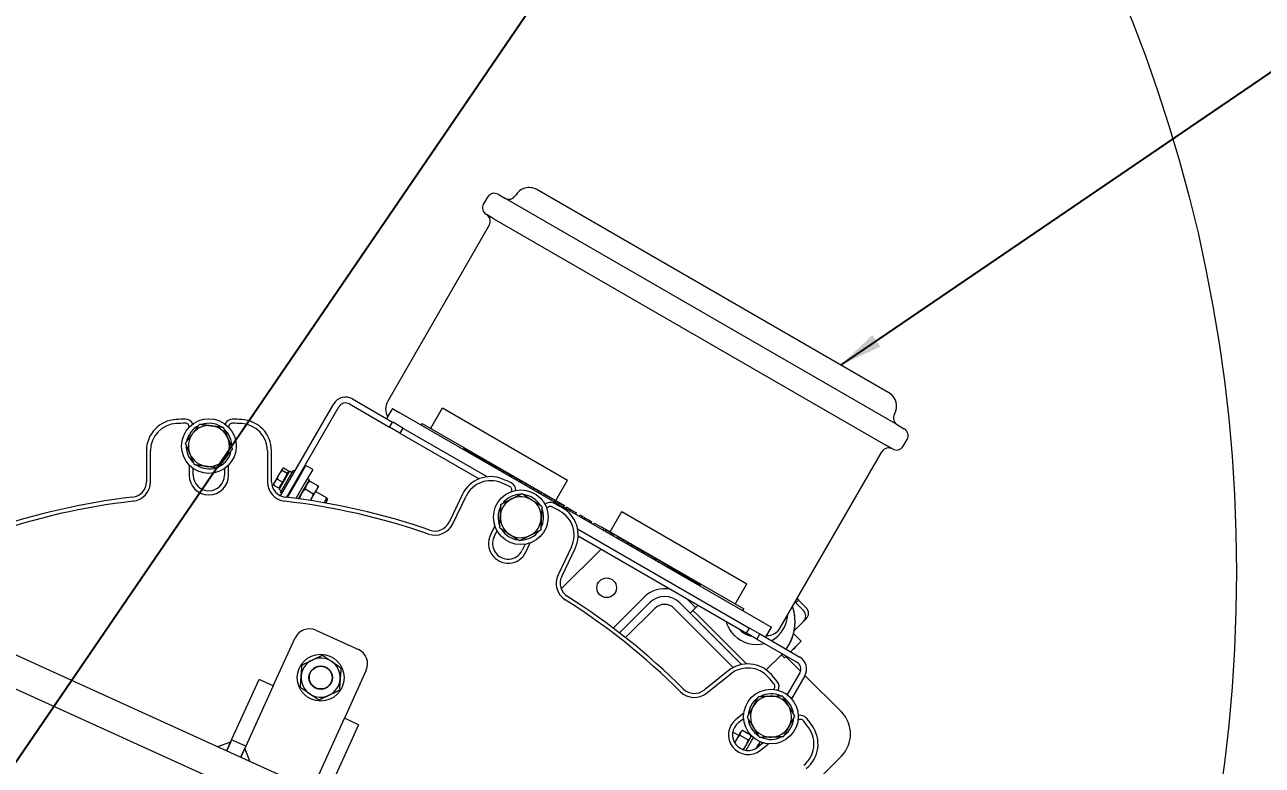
# Model space of a CAD drawing. Header units: inches. Extents: x 17 to 469, y 7 to 301.
# Drawn here: x 89.22 to 128.81, y 225.8 to 249.5 of the extents above; entities that cross this region are included whole.
import ezdxf

# ---------------------------------------------------------------- set-up
doc = ezdxf.new("R2010")
doc.units = ezdxf.units.IN
doc.header["$LTSCALE"] = 14
doc.header["$MEASUREMENT"] = 0
for name, color, linetype, lineweight in [('Dimension (ANSI)', 7, 'Continuous', 25), ('Symbol (ANSI)', 7, 'Continuous', 25), ('Visible', 7, 'Continuous', 18)]:
    doc.layers.add(name, color=color, linetype=linetype, lineweight=lineweight)
doc.styles.add('MEMCOR Medium', font='arial.ttf')
doc.styles.add('Standard D-E', font='arial.ttf')
doc.dimstyles.new('Default (ANSI)', dxfattribs={"dimscale": 14, "dimtxt": 0.15, "dimasz": 0.098425, "dimexe": 0.125, "dimexo": 0.0625, "dimgap": 0.031496, "dimtad": 0, "dimtih": 1, "dimtoh": 1, "dimdec": 4, "dimrnd": 1e-08, "dimzin": 3, "dimdsep": 46, "dimlunit": 5, "dimtxsty": 'MEMCOR Medium', "dimcen": 0.09, "dimdle": 0.393701, "dimclrd": 256, "dimclre": 256, "dimclrt": 256, "dimadec": 0, "dimazin": 1, "dimtfac": 0.8, "dimtofl": 0, "dimtmove": 0, "dimatfit": 3, "dimfxl": 1, "dimfrac": 1, "dimtolj": 1, "dimtzin": 4, "dimlwd": -1, "dimlwe": -1, "dimarcsym": 0})
doc.dimstyles.new('Default (ANSI)$7', dxfattribs={"dimscale": 14, "dimtxt": 0.15, "dimasz": 0.098425, "dimexe": 0.125, "dimexo": 0.0625, "dimgap": 0.031496, "dimtad": 0, "dimtih": 1, "dimtoh": 1, "dimdec": 4, "dimrnd": 1e-08, "dimzin": 3, "dimdsep": 46, "dimlunit": 5, "dimtxsty": 'MEMCOR Medium', "dimcen": 0.09, "dimdle": 0.393701, "dimclrd": 256, "dimclre": 256, "dimclrt": 256, "dimadec": 0, "dimazin": 1, "dimtfac": 0.8, "dimtofl": 0, "dimtmove": 0, "dimatfit": 3, "dimfxl": 1, "dimfrac": 1, "dimtolj": 1, "dimtzin": 4, "dimlwd": -1, "dimlwe": -1, "dimarcsym": 0})
doc.dimstyles.new('in [mm] D-E NeptuneBenson$7', dxfattribs={"dimscale": 14, "dimtxt": 0.15, "dimasz": 0.098425, "dimexe": 0.125, "dimexo": 0.063, "dimgap": 0.031496, "dimtad": 0, "dimtih": 1, "dimtoh": 1, "dimdec": 4, "dimrnd": 1e-08, "dimzin": 3, "dimdsep": 46, "dimlunit": 5, "dimtxsty": 'Standard D-E', "dimcen": 0.09, "dimdle": 0.393701, "dimclrd": 256, "dimclre": 256, "dimclrt": 256, "dimadec": 1, "dimazin": 1, "dimtfac": 1, "dimtofl": 0, "dimtmove": 0, "dimatfit": 3, "dimfxl": 1, "dimfrac": 1, "dimtolj": 1, "dimtzin": 4, "dimlwd": -1, "dimlwe": -1, "dimarcsym": 0})

# ---------------------------------------------------------------- blocks, each defined once
blk = doc.blocks.new('*D24')
at = {"layer": 'Defpoints', "color": 0, "transparency": 16777216}
for p in [(101.101, 275.105), (79.988, 231.998)]:
    blk.add_point(p, dxfattribs=at)
at = {"layer": 'Dimension (ANSI)', "transparency": 16777216}
for p, q in [((105.859, 284.818), (101.708, 276.342)), ((107.711, 284.818), (105.859, 284.818))]:
    blk.add_line(p, q, dxfattribs=at)
blk.add_solid([(101.501, 276.443), (101.914, 276.241), (101.101, 275.105)], dxfattribs=at)
at = {"layer": 'Dimension (ANSI)', "transparency": 16777216, "char_height": 2.1, "attachment_point": 1, "style": 'MEMCOR Medium'}
for s, insert in [('\\A1; \\fArial|b0|i0;R48 in', (126.234, 287.403)), ('\\A1;[R1219.2 mm]{\\P\\fArial|b0|i0;RADIAL CLEARANCE REQUIRED}', (108.151, 284.377))]:
    blk.add_mtext(s, dxfattribs=dict(at, insert=insert))

msp = doc.modelspace()

# ---------------------------------------------------------------- linework, layer by layer
at = {"layer": 'Visible'}
for p, q in [((104.027583, 243.982811), (103.902583, 243.766305)), ((104.36909, 244.074318), (104.585596, 243.949318)), ((117.142965, 236.699318), (104.585596, 243.949318)), ((116.868445, 237.723837), (105.610115, 244.223837)), ((104.085596, 243.083292), (100.835596, 237.454127)), ((104.210596, 243.299799), (103.99409, 243.424799)), ((104.210596, 243.299799), (116.767965, 236.049799)), ((97.41054, 234.423177), (99.110494, 237.367584)), ((97.600571, 234.37732), (99.272874, 237.273834)), ((99.61438, 237.36534), (100.899004, 236.623662)), ((99.70813, 237.52772), (100.992754, 236.786042)), ((100.989603, 237.220874), (100.802103, 236.896115)), ((100.989603, 237.220874), (101.206109, 237.095874)), ((102.211668, 236.587483), (102.586668, 237.237002)), ((102.586668, 237.237002), (106.592035, 234.924502)), ((100.899004, 236.623662), (100.992754, 236.786042)), ((101.018609, 236.771115), (100.992754, 236.786042)), ((101.321843, 236.596042), (101.018609, 236.771115)), ((112.897452, 230.345874), (101.206109, 237.095874)), ((94.486469, 236.629398), (94.486469, 236.62656)), ((95.746469, 236.62656), (95.746469, 236.629398)), ((101.228093, 236.433662), (100.899004, 236.623662)), ((101.321843, 236.596042), (101.228093, 236.433662)), ((101.228093, 236.433662), (103.761814, 234.970818)), ((101.321843, 236.596042), (104.025215, 235.03525)), ((101.909785, 236.689607), (101.941035, 236.743733)), ((101.941035, 236.743733), (106.487668, 234.118733)), ((117.142965, 236.699318), (117.359471, 236.574318)), ((116.984471, 235.924799), (116.767965, 236.049799)), ((117.325977, 236.016305), (117.450977, 236.232811)), ((93.116469, 235.869435), (93.116469, 234.878801)), ((93.246469, 234.878801), (93.246469, 235.869435)), ((96.986469, 235.869435), (96.986469, 234.878801)), ((97.116469, 234.878801), (97.116469, 235.869435)), ((103.262949, 235.908357), (103.269199, 235.919182)), ((103.269199, 235.919182), (103.287949, 235.951658)), ((104.316297, 235.31464), (103.269199, 235.919182)), ((103.287949, 235.951658), (103.516401, 235.819762)), ((103.497651, 235.787286), (103.516401, 235.819762)), ((103.516661, 235.77631), (103.535411, 235.808786)), ((103.535411, 235.808786), (103.597576, 235.772895)), ((103.578826, 235.740419), (103.597576, 235.772895)), ((103.597576, 235.772895), (103.684124, 235.722927)), ((103.665374, 235.690451), (103.684124, 235.722927)), ((103.684124, 235.722927), (103.767596, 235.674734)), ((103.748846, 235.642258), (103.767596, 235.674734)), ((103.786967, 235.620249), (103.805717, 235.652725)), ((103.805717, 235.652725), (103.988917, 235.546954)), ((113.392965, 230.204127), (116.642965, 235.833292)), ((94.486469, 235.412106), (94.486469, 235.086308)), ((94.616469, 235.086308), (94.616469, 235.301263)), ((95.616469, 235.301263), (95.616469, 235.086308)), ((95.746469, 235.086308), (95.746469, 235.412106)), ((97.456796, 235.283881), (97.356177, 235.109605)), ((97.36201, 234.6337), (97.70201, 235.222597)), ((97.410416, 234.529542), (97.816416, 235.232755)), ((97.623588, 235.136774), (97.45653, 235.233225)), ((97.462062, 235.293003), (97.456796, 235.283881)), ((97.462062, 235.293003), (97.473006, 235.299321)), ((97.667591, 235.212989), (97.500533, 235.30944)), ((97.645589, 235.174881), (97.623588, 235.136774)), ((97.667591, 235.212989), (97.645589, 235.174881)), ((97.650856, 235.184003), (97.67251, 235.171501)), ((97.70201, 235.222597), (97.783416, 235.175597)), ((97.862567, 235.20611), (97.816416, 235.232755)), ((97.970078, 234.963905), (98.220078, 235.396917)), ((98.436585, 235.271917), (98.186585, 234.838905)), ((98.436585, 235.271917), (98.220078, 235.396917)), ((103.970167, 235.514478), (103.988917, 235.546954)), ((104.014439, 235.488918), (104.033189, 235.521394)), ((104.033189, 235.521394), (104.101285, 235.482078)), ((104.082535, 235.449602), (104.101285, 235.482078)), ((104.101285, 235.482078), (104.146756, 235.455826)), ((104.146756, 235.455826), (104.192226, 235.429574)), ((104.173476, 235.397098), (104.192226, 235.429574)), ((104.192226, 235.429574), (104.260322, 235.390258)), ((104.241572, 235.357782), (104.260322, 235.390258)), ((104.26212, 235.345919), (104.28087, 235.378395)), ((104.28087, 235.378395), (104.335047, 235.347116)), ((104.310047, 235.303814), (104.335047, 235.347116)), ((104.335047, 235.347116), (104.38196, 235.320031)), ((104.35696, 235.276729), (104.38196, 235.320031)), ((104.38196, 235.320031), (104.433501, 235.290274)), ((104.408501, 235.246972), (104.433501, 235.290274)), ((104.433501, 235.290274), (104.4842, 235.261002)), ((104.4592, 235.217701), (104.4842, 235.261002)), ((104.4842, 235.261002), (104.531323, 235.233796)), ((104.506323, 235.190495), (104.531323, 235.233796)), ((104.561595, 235.173017), (104.512573, 235.20132)), ((104.531323, 235.233796), (104.580345, 235.205493)), ((104.555345, 235.162192), (104.580345, 235.205493)), ((104.580345, 235.205493), (104.747169, 235.109177)), ((97.220944, 234.875374), (97.181062, 234.806297)), ((97.181062, 234.806297), (97.181062, 234.793661)), ((97.356177, 235.109605), (97.220944, 234.875374)), ((97.466353, 234.864436), (97.299295, 234.960887)), ((97.466353, 234.864436), (97.409737, 234.766374)), ((97.544971, 235.000605), (97.466353, 234.864436)), ((97.623588, 235.136774), (97.544971, 235.000605)), ((97.629462, 234.373939), (97.970078, 234.963905)), ((98.186585, 234.838905), (97.898837, 234.340511)), ((97.915696, 234.923133), (97.938828, 234.909778)), ((97.984646, 234.329137), (98.333867, 234.934005)), ((98.333867, 234.934005), (98.264585, 234.974005)), ((98.302867, 234.880311), (98.310857, 234.885906)), ((98.342138, 234.898699), (98.610059, 234.744015)), ((104.722169, 235.065876), (104.747169, 235.109177)), ((104.787802, 235.042416), (104.728419, 235.076701)), ((104.747169, 235.109177), (104.806552, 235.074892)), ((104.781552, 235.031591), (104.806552, 235.074892)), ((104.806552, 235.074892), (104.917435, 235.010874)), ((104.917435, 235.010874), (104.998077, 234.964315)), ((104.973077, 234.921014), (104.998077, 234.964315)), ((104.998077, 234.964315), (105.069515, 234.92307)), ((105.044515, 234.879769), (105.069515, 234.92307)), ((105.109504, 234.856682), (105.050765, 234.890594)), ((105.069515, 234.92307), (105.100137, 234.905391)), ((105.081387, 234.872915), (105.100137, 234.905391)), ((105.103254, 234.845857), (105.109504, 234.856682)), ((105.118834, 234.836861), (105.143834, 234.880162)), ((105.143834, 234.880162), (105.294162, 234.793371)), ((105.294162, 234.793371), (105.444489, 234.706579)), ((106.217035, 234.274983), (106.592035, 234.924502)), ((97.353121, 234.668312), (97.186063, 234.764763)), ((97.409737, 234.766374), (97.353121, 234.668312)), ((97.36201, 234.6337), (97.443416, 234.5867)), ((97.369856, 234.697297), (97.39151, 234.684795)), ((97.456567, 234.502897), (97.410416, 234.529542)), ((97.728196, 234.598374), (97.751328, 234.585018)), ((98.196537, 234.646511), (98.464458, 234.491827)), ((98.391059, 234.315064), (98.558749, 234.605513)), ((98.53552, 234.565278), (98.891591, 234.3597)), ((98.558749, 234.605513), (98.61377, 234.700811)), ((98.61377, 234.700811), (98.61462, 234.710528)), ((103.227962, 234.474527), (102.798142, 233.581996)), ((102.915268, 233.525591), (103.345088, 234.418122)), ((104.792025, 234.564809), (104.790793, 234.562252)), ((105.419489, 234.663278), (105.444489, 234.706579)), ((105.476277, 234.630491), (105.501277, 234.673792)), ((105.486796, 234.624418), (105.511796, 234.66772)), ((105.501277, 234.673792), (105.511795, 234.66772)), ((105.511796, 234.66772), (105.641086, 234.593074)), ((105.641086, 234.593074), (105.762049, 234.523236)), ((105.737049, 234.479934), (105.762049, 234.523236)), ((105.7445, 234.475633), (105.7695, 234.518934)), ((105.762049, 234.523236), (105.7695, 234.518934)), ((105.815313, 234.434749), (105.840313, 234.47805)), ((105.840313, 234.47805), (105.951196, 234.414032)), ((105.951196, 234.414032), (106.031838, 234.367473)), ((98.367411, 234.274105), (98.391059, 234.315064)), ((98.801235, 234.203199), (98.891591, 234.3597)), ((98.905628, 234.307325), (98.84145, 234.196164)), ((98.905628, 234.307325), (98.891591, 234.3597)), ((105.926014, 234.015559), (105.927245, 234.018115)), ((106.006838, 234.324172), (106.031838, 234.367473)), ((106.031838, 234.367473), (106.103276, 234.326228)), ((106.078276, 234.282927), (106.103276, 234.326228)), ((106.152595, 234.240019), (106.177595, 234.28332)), ((106.177595, 234.28332), (106.327923, 234.196529)), ((106.327923, 234.196529), (106.47825, 234.109737)), ((106.45325, 234.066436), (106.47825, 234.109737)), ((106.456418, 234.064607), (106.487668, 234.118733)), ((106.51968, 234.028082), (106.54468, 234.071383)), ((106.539841, 234.016443), (106.564841, 234.059744)), ((106.54468, 234.071383), (106.564839, 234.059745)), ((106.564841, 234.059744), (106.716921, 233.97194)), ((106.716921, 233.97194), (106.873384, 233.881606)), ((106.848384, 233.838305), (106.873384, 233.881606)), ((106.956889, 233.77566), (106.981889, 233.818961)), ((106.981889, 233.818961), (107.047629, 233.781006)), ((107.022629, 233.737704), (107.047629, 233.781006)), ((107.028765, 233.734162), (107.053765, 233.777463)), ((107.047629, 233.781006), (107.053765, 233.777463)), ((107.053765, 233.777463), (107.094525, 233.753931)), ((107.094525, 233.753931), (107.132216, 233.73217)), ((107.107216, 233.688868), (107.132216, 233.73217)), ((107.132216, 233.73217), (107.178673, 233.705348)), ((107.153673, 233.662046), (107.178673, 233.705348)), ((107.178673, 233.705348), (107.258, 233.659548)), ((107.258, 233.659548), (107.369321, 233.595277)), ((107.344321, 233.551976), (107.369321, 233.595277)), ((107.949025, 233.275018), (108.324025, 233.924537)), ((108.324025, 233.924537), (112.329393, 231.612037)), ((104.263861, 233.468066), (104.122503, 233.174533)), ((104.239629, 233.118128), (104.332894, 233.311795)), ((106.911474, 233.368867), (112.406968, 230.196042)), ((107.4239, 233.506031), (107.4489, 233.549332)), ((107.4489, 233.549332), (107.599227, 233.462541)), ((107.599227, 233.462541), (107.749554, 233.375749)), ((107.672142, 233.420443), (107.678392, 233.431268)), ((107.678392, 233.431268), (112.225026, 230.806268)), ((107.724554, 233.332448), (107.749554, 233.375749)), ((107.797997, 233.290046), (107.822997, 233.333347)), ((107.822997, 233.333347), (107.93388, 233.269329)), ((107.93388, 233.269329), (108.014522, 233.22277)), ((107.989522, 233.179469), (108.014522, 233.22277)), ((108.014522, 233.22277), (108.08596, 233.181525)), ((105.233863, 232.877912), (105.140598, 232.684244)), ((105.257724, 232.627839), (105.399082, 232.921373)), ((106.714711, 232.795396), (106.284891, 231.902866)), ((106.930374, 233.141449), (112.313218, 230.033662)), ((108.06096, 233.138224), (108.08596, 233.181525)), ((108.154563, 233.084182), (108.179563, 233.127483)), ((108.179563, 233.127483), (108.251002, 233.086238)), ((108.226002, 233.042937), (108.251002, 233.086238)), ((108.251002, 233.086238), (108.324631, 233.043728)), ((108.324631, 233.043728), (108.37065, 233.017159)), ((108.34565, 232.973858), (108.37065, 233.017159)), ((108.37065, 233.017159), (108.442965, 232.975408)), ((108.417965, 232.932107), (108.442965, 232.975408)), ((108.472562, 232.900586), (108.497562, 232.943887)), ((108.479136, 232.89679), (108.504136, 232.940091)), ((108.497562, 232.943887), (108.504136, 232.940091)), ((108.504136, 232.940091), (108.553222, 232.911751)), ((108.528222, 232.86845), (108.553222, 232.911751)), ((108.553222, 232.911751), (108.625099, 232.870253)), ((108.600099, 232.826952), (108.625099, 232.870253)), ((108.625099, 232.870253), (108.661914, 232.848998)), ((108.636914, 232.805697), (108.661914, 232.848998)), ((108.681869, 232.779742), (108.706869, 232.823043)), ((108.706869, 232.823043), (108.840103, 232.74612)), ((106.387789, 231.445014), (107.661886, 232.71911)), ((106.402017, 231.846461), (106.831837, 232.738992)), ((108.840103, 232.74612), (108.916801, 232.701839)), ((108.891801, 232.658538), (108.916801, 232.701839)), ((108.916801, 232.701839), (108.988239, 232.660594)), ((108.963239, 232.617293), (108.988239, 232.660594)), ((109.000307, 232.595892), (109.006557, 232.606717)), ((109.006557, 232.606717), (109.025307, 232.639193)), ((109.043809, 232.58521), (109.006557, 232.606717)), ((109.025307, 232.639193), (109.062559, 232.617686)), ((109.037559, 232.574385), (109.062559, 232.617686)), ((109.062559, 232.617686), (109.212886, 232.530894)), ((109.212886, 232.530894), (109.363213, 232.444103)), ((109.338213, 232.400802), (109.363213, 232.444103)), ((109.427548, 232.363658), (109.344463, 232.411627)), ((109.363213, 232.444103), (109.418406, 232.412237)), ((109.399656, 232.379761), (109.418406, 232.412237)), ((109.418406, 232.412237), (109.446298, 232.396134)), ((109.421298, 232.352833), (109.446298, 232.396134)), ((109.446298, 232.396134), (109.51686, 232.355395)), ((82.530222, 232.248743), (101.650034, 223.563538)), ((109.49186, 232.312094), (109.51686, 232.355395)), ((109.51686, 232.355395), (109.720656, 232.237733)), ((109.695656, 232.194432), (109.720656, 232.237733)), ((109.720656, 232.237733), (109.79078, 232.197247)), ((109.76578, 232.153946), (109.79078, 232.197247)), ((110.846861, 231.544217), (109.77203, 232.164771)), ((109.79078, 232.197247), (109.829417, 232.17494)), ((109.810667, 232.142464), (109.829417, 232.17494)), ((109.829417, 232.17494), (109.874887, 232.148688)), ((109.874887, 232.148688), (109.920358, 232.122435)), ((109.901608, 232.089959), (109.920358, 232.122435)), ((109.920358, 232.122435), (109.988454, 232.08312)), ((109.969704, 232.050644), (109.988454, 232.08312)), ((109.987176, 232.040556), (110.005926, 232.073032)), ((110.005926, 232.073032), (110.118614, 232.007972)), ((110.099864, 231.975496), (110.118614, 232.007972)), ((110.118614, 232.007972), (110.18671, 231.968656)), ((110.16796, 231.936181), (110.18671, 231.968656)), ((110.192023, 231.922288), (110.210773, 231.954764)), ((110.210773, 231.954764), (110.392216, 231.850008)), ((110.373466, 231.817532), (110.392216, 231.850008)), ((110.417518, 231.792098), (110.436268, 231.824574)), ((110.436268, 231.824574), (110.498433, 231.788683)), ((110.479683, 231.756207), (110.498433, 231.788683)), ((110.498433, 231.788683), (110.58498, 231.738715)), ((110.56623, 231.706239), (110.58498, 231.738715)), ((110.58498, 231.738715), (110.668453, 231.690522)), ((110.649703, 231.658046), (110.668453, 231.690522)), ((110.68387, 231.63832), (110.70262, 231.670796)), ((110.70262, 231.670796), (110.848477, 231.586585)), ((111.954393, 230.962518), (112.329393, 231.612037)), ((101.236453, 222.653071), (82.40799, 231.20593)), ((110.829727, 231.554109), (110.848477, 231.586585)), ((110.840611, 231.533392), (110.846861, 231.544217)), ((109.029502, 231.176982), (108.049218, 230.196698)), ((109.206279, 231.000205), (108.249848, 230.043774)), ((108.448371, 229.888744), (109.383055, 230.823428)), ((110.005309, 230.823428), (111.893562, 228.935175)), ((112.154221, 229.02807), (110.182086, 231.000205)), ((110.689825, 230.846019), (110.394286, 231.141559)), ((110.601437, 230.757631), (110.769015, 230.925209)), ((114.137022, 230.757579), (113.867886, 231.026716)), ((113.982709, 231.08867), (113.89432, 231.000281)), ((113.983209, 231.08817), (113.89482, 230.999781)), ((113.932591, 231.138787), (113.982709, 231.08867)), ((113.982709, 231.08867), (113.983209, 231.08817)), ((113.983209, 231.08817), (114.226085, 230.845294)), ((114.22645, 230.844928), (114.226085, 230.845294)), ((110.51232, 230.669971), (110.600709, 230.758359)), ((110.600709, 230.758359), (110.777381, 230.581686)), ((110.777381, 230.581686), (112.311367, 229.047701)), ((112.193776, 230.752142), (112.225026, 230.806268)), ((113.83891, 230.103834), (114.22645, 230.491374)), ((114.137696, 230.756905), (114.137022, 230.757579)), ((114.226084, 230.49174), (114.137696, 230.403352)), ((98.535603, 230.126729), (99.901303, 229.506357)), ((112.313218, 230.033662), (112.406968, 230.196042)), ((112.642308, 229.843662), (112.313218, 230.033662)), ((112.709952, 230.021115), (112.406968, 230.196042)), ((112.736058, 230.006042), (112.709952, 230.021115)), ((112.897452, 230.345874), (113.113958, 230.220874)), ((112.926458, 229.896115), (113.113958, 230.220874)), ((114.137022, 230.404026), (113.839441, 230.106444)), ((97.17566, 228.341872), (97.873578, 229.878286)), ((111.927262, 229.962136), (111.92721, 229.962188)), ((112.736058, 230.006042), (112.642308, 229.843662)), ((112.642308, 229.843662), (113.926931, 229.101985)), ((112.736058, 230.006042), (114.020681, 229.264365)), ((113.818144, 230.015797), (114.06188, 229.772061)), ((112.944165, 228.857719), (113.429863, 229.343418)), ((113.429915, 229.343366), (112.944225, 228.857675)), ((113.429915, 229.343366), (113.53155, 229.241731)), ((113.575831, 229.285839), (114.042874, 228.818796)), ((100.149746, 228.844333), (99.451828, 227.307919)), ((111.732874, 228.830545), (110.958365, 228.212895)), ((95.843634, 226.618472), (96.720426, 228.548663)), ((97.17566, 228.341872), (96.720426, 228.548663)), ((111.039419, 228.111257), (111.813928, 228.728907)), ((114.018438, 228.760478), (113.616568, 228.064419)), ((114.180817, 228.666728), (113.75777, 227.93399)), ((114.185897, 228.675773), (115.351036, 227.510633)), ((97.17566, 228.341872), (96.298868, 226.411682)), ((113.181218, 228.233265), (113.178999, 228.231496)), ((98.575036, 225.377729), (99.451828, 227.307919)), ((99.907062, 227.101129), (99.451828, 227.307919)), ((112.229501, 227.474296), (111.974782, 227.271164)), ((112.055836, 227.169526), (112.223894, 227.303548)), ((113.964597, 227.246388), (113.966815, 227.248157)), ((99.907062, 227.101129), (99.03027, 225.170938)), ((112.064569, 226.754278), (111.874889, 226.863789)), ((112.125479, 226.859778), (111.982972, 226.612949)), ((112.142819, 226.889811), (112.125479, 226.859778)), ((112.142819, 226.889811), (112.177676, 226.914218)), ((112.190421, 226.922631), (112.447249, 226.774351)), ((95.401952, 226.401739), (95.815718, 226.557016)), ((95.686473, 226.272495), (95.843634, 226.618472)), ((95.815718, 226.557016), (95.686473, 226.272495)), ((96.298868, 226.411682), (95.843634, 226.618472)), ((111.982972, 226.612949), (111.934424, 226.52886)), ((112.103519, 226.772111), (112.37144, 226.617426)), ((112.217746, 226.301589), (112.4742, 226.745781)), ((112.299541, 226.283262), (112.476004, 226.588905)), ((112.427599, 226.796904), (112.420493, 226.789799)), ((112.453722, 226.710311), (112.45743, 226.752702)), ((112.476004, 226.588905), (112.53447, 226.69017)), ((112.747059, 226.558387), (112.627656, 226.351573)), ((112.69251, 226.463905), (112.627656, 226.351573)), ((112.847384, 226.521717), (112.679325, 226.387695)), ((112.760379, 226.286057), (113.015098, 226.489188)), ((96.298868, 226.411682), (96.141707, 226.065704)), ((96.141707, 226.065704), (96.270951, 226.350225)), ((96.426228, 225.93646), (96.270951, 226.350225)), ((115.351036, 226.09642), (113.471533, 224.216916))]:
    msp.add_line(p, q, dxfattribs=at)
for centre, radius in [((79.988452, 231.997589), 48), ((95.116469, 236.019333), 0.875), ((105.094938, 233.741812), 0.875), ((107.841562, 231.484573), 0.315), ((98.692245, 228.608066), 0.75), ((98.692245, 228.608066), 0.375127), ((98.692245, 228.608066), 0.375), ((98.692245, 228.608066), 0.3625), ((113.097049, 227.360342), 0.875)]:
    msp.add_circle(centre, radius, dxfattribs=at)
for centre, radius, start, end in [((105.360115, 243.790824), 0.5, 60, 150), ((104.24409, 243.857811), 0.25, 60, 150), ((104.710596, 244.165824), 0.25, 240, 330), ((104.11909, 243.641305), 0.25, 150, 240), ((103.86909, 243.208292), 0.25, 330, 60), ((99.48938, 237.148834), 0.4375, 60, 150), ((116.618445, 237.290824), 0.5, 330, 60), ((99.48938, 237.148834), 0.25, 60, 150), ((101.268609, 237.204127), 0.5, 150, 210), ((94.116469, 235.869435), 1, 92.5060801, 180), ((95.116469, 213.021308), 23.87, 91.8196045, 92.5060801), ((95.116469, 213.021308), 23.74, 91.8196045, 92.5060801), ((94.366469, 236.629398), 0.25, 22.2531536, 91.8196045), ((94.366469, 236.629398), 0.12, 0, 91.8196045), ((95.116469, 236.019333), 0.7295, 56.7719985, 108.6537158), ((95.866469, 236.629398), 0.25, 88.1803955, 157.7468464), ((95.866469, 236.629398), 0.12, 88.1803955, 180), ((95.116469, 213.021308), 23.74, 87.4939199, 88.1803955), ((95.116469, 213.021308), 23.87, 87.4939199, 88.1803955), ((96.116469, 235.869435), 1, 0, 87.4939199), ((117.267965, 236.915824), 0.25, 150, 240), ((94.116469, 235.869435), 0.87, 92.5060801, 180), ((95.116469, 236.019333), 0.7295, 116.7719985, 168.6537158), ((95.116469, 236.019333), 0.656, 142.7128571, 202.7128571), ((95.116469, 236.019333), 0.656, 82.7128571, 142.7128571), ((95.116469, 236.019333), 0.656, 22.7128571, 82.7128571), ((95.116469, 236.019333), 0.7295, 356.7719985, 48.6537158), ((96.116469, 235.869435), 0.87, 0, 87.4939199), ((117.234471, 236.357811), 0.25, 330, 60), ((95.116469, 236.019333), 0.7295, 176.7719985, 228.6537158), ((95.116469, 236.019333), 0.656, 322.7128571, 22.7128571), ((116.859471, 235.708292), 0.25, 60, 150), ((117.109471, 236.141305), 0.25, 240, 330), ((95.116469, 236.019333), 0.656, 202.7128571, 262.7128571), ((95.116469, 236.019333), 0.656, 262.7128571, 322.7128571), ((95.116469, 236.019333), 0.7295, 296.7719985, 348.6537158), ((95.116469, 236.019333), 0.7295, 236.7719985, 288.6537158), ((92.616469, 234.878801), 0.5, 276.5249788, 0), ((92.616469, 234.878801), 0.63, 276.5249788, 0), ((95.116469, 235.086308), 0.63, 180, 0), ((95.116469, 235.086308), 0.5, 180, 0), ((97.616469, 234.878801), 0.63, 180, 263.4750212), ((97.616469, 234.878801), 0.5, 180, 263.4750212), ((104.128931, 234.040643), 1, 66.7917944, 154.2857143), ((104.128931, 234.040643), 0.87, 66.7917944, 154.2857143), ((95.116469, 213.021308), 23.74, 66.1053188, 66.7917944), ((95.116469, 213.021308), 23.87, 66.1053188, 66.7917944), ((104.683908, 234.616875), 0.25, 356.5388679, 66.1053188), ((95.116469, 213.021308), 21.5, 96.5249788, 109.1893069), ((95.116469, 213.021308), 21.5, 70.8106931, 83.4750212), ((105.094938, 233.741812), 0.7295, 91.0577128, 142.9394301), ((104.683908, 234.616875), 0.12, 334.2857143, 66.1053188), ((105.094938, 233.741812), 0.656, 56.9985714, 116.9985714), ((105.094938, 233.741812), 0.7295, 31.0577128, 82.9394301), ((95.116469, 213.021308), 21.37, 96.5249788, 109.1893069), ((95.116469, 213.021308), 21.37, 70.8106931, 83.4750212), ((105.094938, 233.741812), 0.7295, 151.0577128, 202.9394301), ((105.094938, 233.741812), 0.656, 116.9985714, 176.9985714), ((105.094938, 233.741812), 0.656, 356.9985714, 56.9985714), ((105.094938, 233.741812), 0.7295, 331.0577128, 22.9394301), ((106.035362, 233.966049), 0.25, 62.4661098, 132.0325607), ((106.035362, 233.966049), 0.12, 62.4661098, 154.2857143), ((95.116469, 213.021308), 23.74, 61.7796342, 62.4661098), ((95.116469, 213.021308), 23.87, 61.7796342, 62.4661098), ((105.930868, 233.172875), 1, 334.2857143, 61.7796342), ((102.347657, 233.798938), 0.5, 250.8106931, 334.2857143), ((105.094938, 233.741812), 0.656, 176.9985714, 236.9985714), ((105.094938, 233.741812), 0.656, 296.9985714, 356.9985714), ((105.930868, 233.172875), 0.87, 334.2857143, 61.7796342), ((102.347657, 233.798938), 0.63, 250.8106931, 334.2857143), ((105.094938, 233.741812), 0.7295, 211.0577128, 262.9394301), ((105.094938, 233.741812), 0.656, 236.9985714, 296.9985714), ((105.094938, 233.741812), 0.7295, 271.0577128, 322.9394301), ((104.690114, 232.901186), 0.63, 154.2857143, 334.2857143), ((104.690114, 232.901186), 0.5, 154.2857143, 334.2857143), ((106.852502, 231.629519), 0.63, 154.2857143, 237.7607354), ((106.852502, 231.629519), 0.5, 154.2857143, 237.7607354), ((95.116469, 213.021308), 21.5, 45.0964074, 57.7607354), ((109.694182, 230.512301), 0.94, 77.7994311, 135), ((95.116469, 213.021308), 21.37, 45.0964074, 57.7607354), ((109.694182, 230.512301), 0.69, 45, 135), ((109.694182, 230.512301), 0.44, 45, 135), ((114.049308, 230.668517), 0.25, 315, 45), ((114.049674, 230.668151), 0.25, 315, 45), ((112.634368, 230.669243), 1, 298.4324191, 357.1868391), ((113.960246, 230.580803), 0.25, 315, 45), ((113.960919, 230.580129), 0.25, 315, 45), ((98.328812, 229.671495), 0.5, 65.57, 155.57), ((112.634213, 230.669399), 0.75, 221.4562941, 258.5436937), ((112.959952, 230.454127), 0.5, 270, 330), ((98.692245, 228.608066), 0.625, 55.6877683, 115.6877683), ((99.694513, 229.051123), 0.5, 335.57, 65.57), ((113.801931, 228.885478), 0.4375, 330, 60), ((98.692245, 228.608066), 0.625, 115.6877683, 175.6877683), ((98.692245, 228.608066), 0.625, 355.6877683, 55.6877683), ((112.356364, 228.048714), 1, 41.0775087, 128.5714286), ((112.356364, 228.048714), 0.87, 41.0775087, 128.5714286), ((113.801931, 228.885478), 0.25, 330, 60), ((98.692245, 228.608066), 0.625, 175.6877683, 235.6877683), ((98.692245, 228.608066), 0.625, 295.6877683, 355.6877683), ((95.116469, 213.021308), 23.74, 40.3910331, 41.0775087), ((95.116469, 213.021308), 23.87, 40.3910331, 41.0775087), ((113.106399, 228.327085), 0.25, 330.8245822, 40.3910331), ((98.692245, 228.608066), 0.625, 235.6877683, 295.6877683), ((110.64662, 228.603811), 0.63, 225.0964074, 308.5714286), ((110.64662, 228.603811), 0.5, 225.0964074, 308.5714286), ((113.097049, 227.360342), 0.7295, 65.3434271, 117.2251444), ((113.106399, 228.327085), 0.12, 308.5714286, 40.3910331), ((112.607462, 227.599021), 0.94, 40.1234778, 40.2255939), ((113.097049, 227.360342), 0.7295, 125.3434271, 177.2251444), ((113.097049, 227.360342), 0.656, 151.2842857, 211.2842857), ((113.097049, 227.360342), 0.656, 91.2842857, 151.2842857), ((113.097049, 227.360342), 0.656, 31.2842857, 91.2842857), ((113.097049, 227.360342), 0.7295, 5.3434271, 57.2251444), ((113.097049, 227.360342), 0.656, 331.2842857, 31.2842857), ((112.36758, 226.778611), 0.63, 128.5714286, 308.5714286), ((113.097049, 227.360342), 0.7295, 185.3434271, 237.2251444), ((113.097049, 227.360342), 0.7295, 305.3434271, 357.2251444), ((114.041634, 227.154338), 0.12, 36.751824, 128.5714286), ((114.041634, 227.154338), 0.25, 36.751824, 106.318275), ((95.116469, 213.021308), 23.87, 36.0653484, 36.751824), ((114.64393, 226.803526), 1, 315, 45), ((112.36758, 226.778611), 0.5, 128.5714286, 308.5714286), ((113.097049, 227.360342), 0.656, 211.2842857, 271.2842857), ((113.097049, 227.360342), 0.656, 271.2842857, 331.2842857), ((95.116469, 213.021308), 23.74, 36.0653484, 36.751824), ((113.603344, 226.485051), 0.87, 308.5714286, 36.0653484), ((113.603344, 226.485051), 1, 308.5714286, 36.0653484), ((113.097049, 227.360342), 0.7295, 245.3434271, 297.2251444)]:
    msp.add_arc(centre, radius, start, end, dxfattribs=at)
for centre, major_axis, ratio, start_param, end_param in [((112.369203, 230.404078), (-1.06066, -1.06066), 0.999999827, 1.724866255, 2.685605444), ((112.369255, 230.404026), (1.06066, 1.06066), 0.999999827, 5.298074525, 5.827260956), ((112.369255, 230.404026), (1.06066, 1.06066), 0.999999827, 4.86647167, 5.298074524), ((112.634368, 230.669243), (-0.967341, -0.253477), 0.999999915, 0.529125521, 1.570796327), ((113.796715, 229.506896), (0.265165, 0.265165), 0.000588235, 4.438420919, 8.12826493), ((112.369203, 230.404078), (-1.031497, -1.089042), 0.999999827, 1.543666094, 1.570796346), ((112.369255, 230.404026), (1.06066, 1.06066), 0.999999827, 4.71238898, 4.739532277), ((113.796715, 229.506896), (-0.265165, -0.265165), 0.000588235, 5.620658381, 6.946027468)]:
    msp.add_ellipse(centre, major_axis=major_axis, ratio=ratio, start_param=start_param, end_param=end_param, dxfattribs=at)
for points, weights in [([(94.365104, 236.115414), (94.488063, 236.276896), (94.594549, 236.416744)], [1, 1.0379548493, 1]), ([(94.594549, 236.416744), (94.701035, 236.556592), (94.823995, 236.718075)], [1, 1.0379548493, 1]), ([(94.823995, 236.718075), (95.025322, 236.69233), (95.199677, 236.670034)], [1, 1.0379548493, 1]), ([(95.199677, 236.670034), (95.374032, 236.647739), (95.57536, 236.621994)], [1, 1.0379548493, 1]), ([(95.57536, 236.621994), (95.653728, 236.434767), (95.721597, 236.272623)], [1, 1.0379548493, 1]), ([(94.511341, 235.766043), (94.443472, 235.928186), (94.365104, 236.115414)], [1, 1.0379548493, 1]), ([(95.721597, 236.272623), (95.789466, 236.110479), (95.867834, 235.923252)], [1, 1.0379548493, 1]), ([(94.657578, 235.416672), (94.57921, 235.603899), (94.511341, 235.766043)], [1, 1.0379548493, 1]), ([(95.638389, 235.621922), (95.531903, 235.482074), (95.408943, 235.320591)], [1, 1.0379548493, 1]), ([(95.867834, 235.923252), (95.744875, 235.76177), (95.638389, 235.621922)], [1, 1.0379548493, 1]), ([(95.03326, 235.368631), (94.858906, 235.390927), (94.657578, 235.416672)], [1, 1.0379548493, 1]), ([(95.408943, 235.320591), (95.207615, 235.346336), (95.03326, 235.368631)], [1, 1.0379548493, 1]), ([(97.45653, 235.233225), (97.392664, 235.172801), (97.356177, 235.109605)], [1, 1.0379548493, 1]), ([(97.456796, 235.283881), (97.446585, 235.266196), (97.45653, 235.233225)], [1, 1.0379548493, 1]), ([(97.500533, 235.30944), (97.467007, 235.301567), (97.456796, 235.283881)], [1, 1.0379548493, 1]), ([(97.186063, 234.764763), (97.181062, 234.781342), (97.181062, 234.793661)], [1, 1.01873170374, 1.01897424304]), ([(97.220944, 234.875374), (97.194668, 234.829863), (97.186063, 234.764763)], [1, 1.0379548493, 1]), ([(97.299295, 234.960887), (97.247219, 234.920884), (97.220944, 234.875374)], [1, 1.0379548493, 1]), ([(97.356177, 235.109605), (97.319691, 235.046408), (97.299295, 234.960887)], [1, 1.0379548493, 1]), ([(98.247846, 234.785013), (98.214059, 234.726493), (98.196537, 234.646511)], [1, 1.0379548493, 1]), ([(98.342138, 234.898699), (98.281633, 234.843534), (98.247846, 234.785013)], [1, 1.0379548493, 1]), ([(98.310857, 234.885906), (98.322218, 234.893861), (98.342138, 234.898699)], [1.01838022748, 1.02234391605, 1]), ([(98.080156, 234.494564), (98.037766, 234.421143), (98.009134, 234.325826)], [1, 1.03648199328, 1.00283140228]), ([(98.196537, 234.646511), (98.124194, 234.570842), (98.080156, 234.494564)], [1, 1.0379548493, 1]), ([(98.391059, 234.315064), (98.435097, 234.391342), (98.464458, 234.491827)], [1, 1.0379548493, 1]), ([(98.464458, 234.491827), (98.524963, 234.546993), (98.558749, 234.605513)], [1, 1.0379548493, 1]), ([(98.558749, 234.605513), (98.592536, 234.664034), (98.610059, 234.744015)], [1, 1.0379548493, 1]), ([(98.610059, 234.744015), (98.615829, 234.724344), (98.61462, 234.710528)], [1, 1.02234391605, 1.01838022748]), ([(104.797135, 234.32632), (104.953753, 234.406116), (105.1346, 234.498257)], [1, 1.0379548493, 1]), ([(105.1346, 234.498257), (105.30482, 234.387709), (105.452235, 234.291971)], [1, 1.0379548493, 1]), ([(98.365609, 234.274381), (98.379132, 234.294407), (98.391059, 234.315064)], [1.01473245837, 1.0100019844, 1]), ([(104.439838, 233.776161), (104.449041, 233.951695), (104.459669, 234.154383)], [1, 1.0379548493, 1]), ([(104.459669, 234.154383), (104.640516, 234.246524), (104.797135, 234.32632)], [1, 1.0379548493, 1]), ([(105.452235, 234.291971), (105.599649, 234.196234), (105.769869, 234.085686)], [1, 1.0379548493, 1]), ([(105.769869, 234.085686), (105.759242, 233.882997), (105.750038, 233.707464)], [1, 1.0379548493, 1]), ([(104.420006, 233.397939), (104.430634, 233.600628), (104.439838, 233.776161)], [1, 1.0379548493, 1]), ([(105.750038, 233.707464), (105.740834, 233.53193), (105.730207, 233.329241)], [1, 1.0379548493, 1]), ([(104.737641, 233.191653), (104.590226, 233.287391), (104.420006, 233.397939)], [1, 1.0379548493, 1]), ([(105.055275, 232.985368), (104.885056, 233.095916), (104.737641, 233.191653)], [1, 1.0379548493, 1]), ([(105.730207, 233.329241), (105.549359, 233.237101), (105.392741, 233.157305)], [1, 1.0379548493, 1]), ([(105.392741, 233.157305), (105.236123, 233.077509), (105.055275, 232.985368)], [1, 1.0379548493, 1]), ([(98.421328, 229.171297), (98.572245, 229.243889), (98.746509, 229.327711)], [1, 1.0379548493, 1]), ([(98.746509, 229.327711), (98.906233, 229.218704), (99.044559, 229.124302)], [1, 1.0379548493, 1]), ([(98.069014, 228.655061), (98.081606, 228.822055), (98.096146, 229.014883)], [1, 1.0379548493, 1]), ([(98.096146, 229.014883), (98.270411, 229.098705), (98.421328, 229.171297)], [1, 1.0379548493, 1]), ([(99.044559, 229.124302), (99.182884, 229.0299), (99.342608, 228.920893)], [1, 1.0379548493, 1]), ([(99.342608, 228.920893), (99.328067, 228.728065), (99.315475, 228.561071)], [1, 1.0379548493, 1]), ([(98.041881, 228.295238), (98.056422, 228.488066), (98.069014, 228.655061)], [1, 1.0379548493, 1]), ([(99.315475, 228.561071), (99.302883, 228.394077), (99.288343, 228.201249)], [1, 1.0379548493, 1]), ([(98.339931, 228.09183), (98.201605, 228.186232), (98.041881, 228.295238)], [1, 1.0379548493, 1]), ([(98.63798, 227.888421), (98.478256, 227.997427), (98.339931, 228.09183)], [1, 1.0379548493, 1]), ([(98.963161, 228.044835), (98.812244, 227.972243), (98.63798, 227.888421)], [1, 1.0379548493, 1]), ([(99.288343, 228.201249), (99.114079, 228.117427), (98.963161, 228.044835)], [1, 1.0379548493, 1]), ([(112.339755, 227.343364), (112.437274, 227.52137), (112.521727, 227.675526)], [1, 1.0379548493, 1]), ([(112.521727, 227.675526), (112.606181, 227.829683), (112.703699, 228.007688)], [1, 1.0379548493, 1]), ([(112.703699, 228.007688), (112.906615, 228.012238), (113.082346, 228.016177)], [1, 1.0379548493, 1]), ([(113.082346, 228.016177), (113.258076, 228.020117), (113.460992, 228.024666)], [1, 1.0379548493, 1]), ([(113.460992, 228.024666), (113.56639, 227.85121), (113.657667, 227.700993)], [1, 1.0379548493, 1]), ([(113.657667, 227.700993), (113.748944, 227.550776), (113.854342, 227.37732)], [1, 1.0379548493, 1]), ([(112.53643, 227.019691), (112.445153, 227.169908), (112.339755, 227.343364)], [1, 1.0379548493, 1]), ([(113.854342, 227.37732), (113.756824, 227.199315), (113.67237, 227.045158)], [1, 1.0379548493, 1]), ([(112.125479, 226.859778), (112.105314, 226.82485), (112.103519, 226.772111)], [1, 1.0379548493, 1]), ([(112.190421, 226.922631), (112.145645, 226.894707), (112.125479, 226.859778)], [1, 1.0379548493, 1]), ([(112.733105, 226.696018), (112.627707, 226.869474), (112.53643, 227.019691)], [1, 1.0379548493, 1]), ([(113.67237, 227.045158), (113.587917, 226.891001), (113.490398, 226.712996)], [1, 1.0379548493, 1]), ([(111.982972, 226.612949), (111.958257, 226.57014), (111.938382, 226.522118)], [1, 1.02005324439, 1.01891643702]), ([(112.103519, 226.772111), (112.028944, 226.692574), (111.982972, 226.612949)], [1, 1.0379548493, 1]), ([(112.293875, 226.433449), (112.339847, 226.513074), (112.37144, 226.617426)], [1, 1.0379548493, 1]), ([(112.37144, 226.617426), (112.416217, 226.64535), (112.436382, 226.680278)], [1, 1.0379548493, 1]), ([(112.436382, 226.680278), (112.455571, 226.713515), (112.458111, 226.762526)], [1, 1.0360501158, 1.00361829197]), ([(113.111752, 226.704507), (112.936021, 226.700567), (112.733105, 226.696018)], [1, 1.0379548493, 1]), ([(113.490398, 226.712996), (113.287482, 226.708446), (113.111752, 226.704507)], [1, 1.0379548493, 1]), ([(112.202531, 226.306638), (112.256815, 226.369259), (112.293875, 226.433449)], [1.01213428914, 1.03037326111, 1])]:
    msp.add_rational_spline(points, weights, degree=2, dxfattribs=at)
msp.add_open_spline([(111.92721, 229.962188), (111.851785, 230.037613), (111.788543, 230.125194), (111.711047, 230.27951), (111.687283, 230.341446), (111.669843, 230.405115)], degree=3, knots=[3.1415926536, 3.1415926536, 3.1415926536, 3.1415926536, 3.4615926294, 3.4615926294, 3.65963768, 3.65963768, 3.65963768, 3.65963768], dxfattribs=at)

# ---------------------------------------------------------------- dimensions: what is measured, and where the dimension line sits
at = {"layer": 'Dimension (ANSI)'}
dim = msp.add_radius_dim(center=(79.988452, 231.997589), mpoint=(101.101459, 275.104908), text=' \\fArial|b0|i0;<> in\\X[R1219.2 mm]{\\P\\fArial|b0|i0;RADIAL CLEARANCE REQUIRED}', dimstyle='Default (ANSI)', override={"dimgap": 0.031496, "dimdec": 4, "dimlfac": 1, "dimpost": '', "dimcen": 0, "dimtol": 0, "dimlim": 0, "dimtp": 0, "dimtm": 0, "dimtdec": 2, "dimtvp": -0.333333}, dxfattribs=at)
dim.commit()
dim.dimension.update_dxf_attribs({"geometry": '*D24', "text_midpoint": (130.780918, 284.817623), "dimtype": 164})

# ---------------------------------------------------------------- leaders
at = {"layer": 'Symbol (ANSI)', "annotation_type": 0, "has_hookline": 1, "hookline_direction": 0}
for points, dimstyle, text_width in [([(87.533104, 223.857585), (117.767688, 268.12645), (119.145641, 268.12645)], 'in [mm] D-E NeptuneBenson$7', 39.544749), ([(115.332369, 238.610691), (130.585747, 248.99489), (131.9637, 248.99489)], 'Default (ANSI)$7', 21.413984)]:
    msp.add_leader(points, dimstyle=dimstyle, override={"dimtad": 0}, dxfattribs=dict(at, text_width=text_width))

doc.saveas('drawing.dxf')
